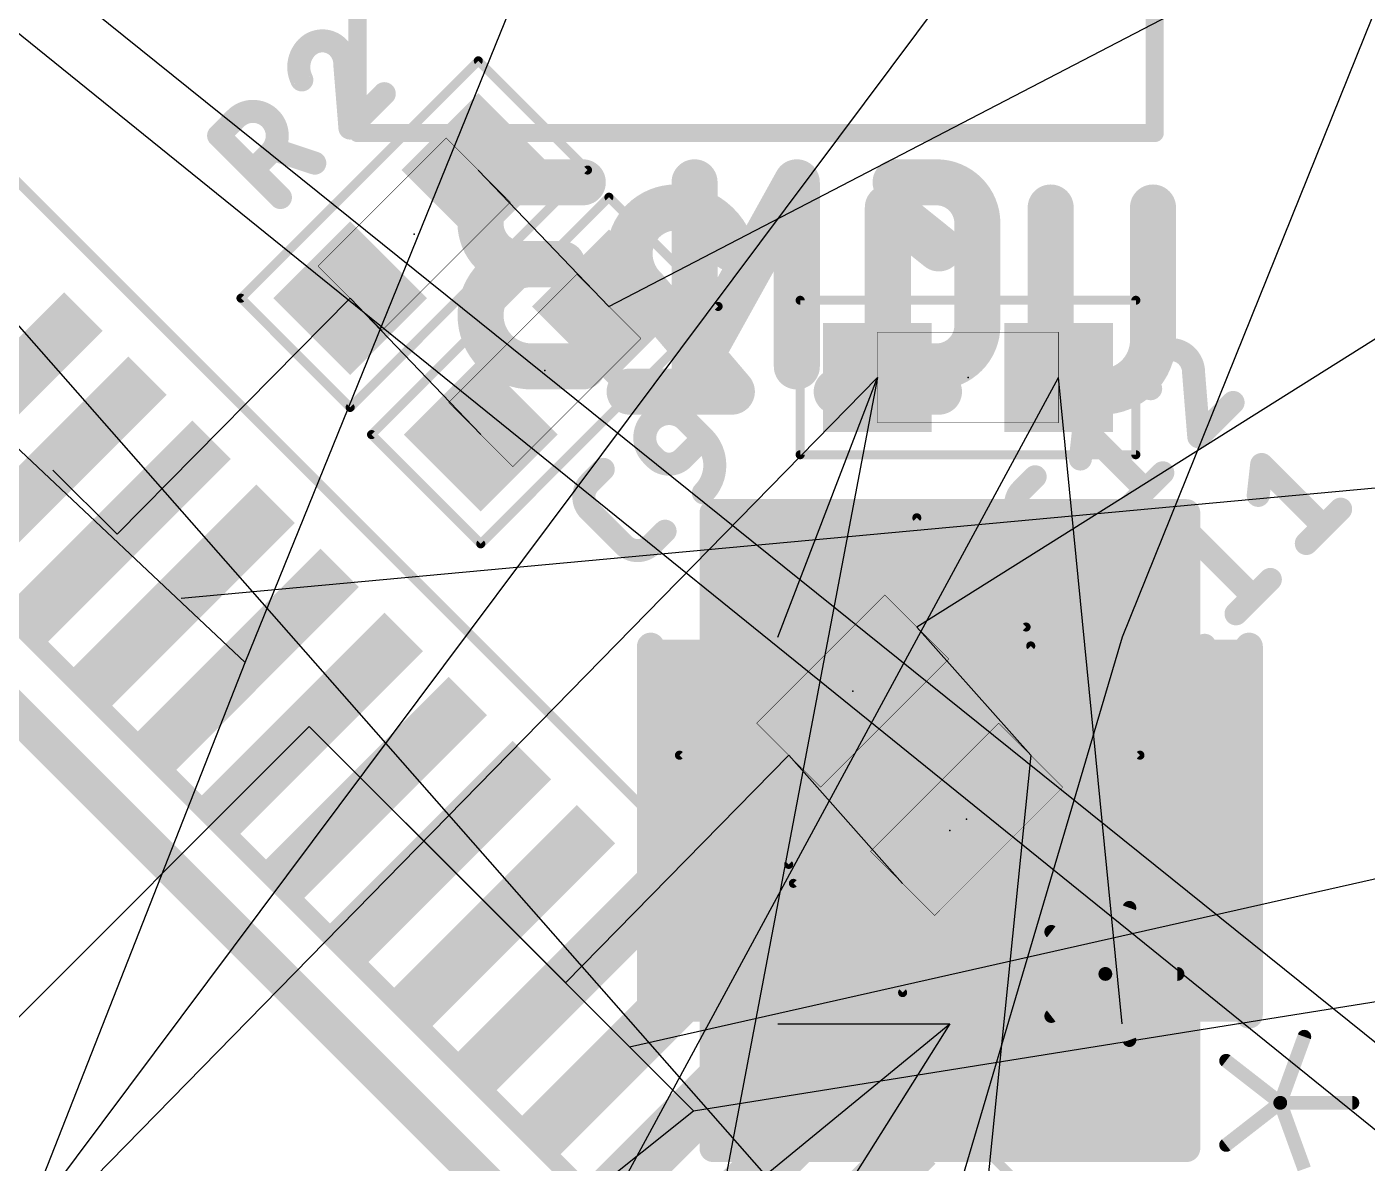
# Model space of a CAD drawing. Extents: x -4.1 to 63.7, y 0.3 to 51.7.
# Drawn here: x 20.71 to 28.1, y 15.36 to 21.63 of the extents above; entities that cross this region are included whole.
import ezdxf

# ---------------------------------------------------------------- set-up
doc = ezdxf.new("R2010")
doc.units = 0
for name, color, linetype in [('1', 12, 'CONTINUOUS'), ('16', 132, 'CONTINUOUS'), ('19', 6, 'CONTINUOUS'), ('21', 253, 'CONTINUOUS'), ('22', 253, 'CONTINUOUS'), ('23', 53, 'CONTINUOUS'), ('24', 53, 'CONTINUOUS'), ('25', 253, 'CONTINUOUS'), ('26', 253, 'CONTINUOUS'), ('39', 12, 'CONTINUOUS'), ('40', 132, 'CONTINUOUS'), ('51', 253, 'CONTINUOUS'), ('52', 253, 'CONTINUOUS')]:
    doc.layers.add(name, color=color, linetype=linetype)

# ---------------------------------------------------------------- blocks, each defined once
blk = doc.blocks.new('RECT')
blk.add_solid([(-0.5, -0.5), (0.5, -0.5), (-0.5, 0.5), (0.5, 0.5)])

msp = doc.modelspace()

# ---------------------------------------------------------------- linework, layer by layer
at = {"layer": '19'}
for p, q in [((7.1, 32.554), (33.1, 11.55)), ((7.6, 32.554), (33.1, 12.05)), ((9.6, 32.554), (25.0928, 14.9462)), ((16.205, 9.013), (31, 28.8)), ((31, 28.8), (26.75, 18.2668)), ((38.358, 26.324), (25.6176, 18.3233)), ((23.9182, 20.0921), (31.101, 23.824)), ((17.6605, 22.124), (21.9109, 18.1282)), ((21.9109, 18.1282), (23.5307, 22.124)), ((23.1974, 20.8447), (23.9182, 20.0921)), ((21.2038, 18.8353), (22.4903, 20.1376)), ((22.4903, 20.1376), (23.2111, 19.385)), ((14.935, 9.013), (25.4, 19.7)), ((18.6, 5.3), (26.4, 19.7)), ((25.4, 19.7), (23.575, 10.07)), ((24.85, 18.2668), (25.4, 19.7)), ((26.75, 16.1332), (26.4, 19.7)), ((21.5573, 18.4817), (33.1, 19.55)), ((20.8502, 19.1888), (21.2038, 18.8353)), ((25.6176, 18.3233), (26.2462, 17.6161)), ((26.75, 18.2668), (23.575, 7.53)), ((17.3316, 6.4779), (21.9109, 18.1282)), ((24.0322, 16.0068), (33.1, 18.05)), ((14.1497, 9.6599), (22.2644, 17.7746)), ((22.2644, 17.7746), (23.3251, 16.7139)), ((23.6786, 16.3604), (24.9105, 17.6161)), ((26.2462, 17.6161), (24.869, 4)), ((24.9105, 17.6161), (25.5391, 16.909)), ((22.618, 17.4211), (22.9715, 17.0675)), ((22.9715, 17.0675), (24.3857, 15.6533)), ((24.3857, 15.6533), (33.1, 17.05)), ((23.3251, 16.7139), (24.0322, 16.0068)), ((10.031, 3.227), (25.8, 16.1332)), ((25.8, 16.1332), (23.575, 12.61)), ((24.85, 16.1332), (25.8, 16.1332)), ((12.4796, 6.185), (24.3857, 15.6533))]:
    msp.add_line(p, q, dxfattribs=at)
at = {"layer": '21', "const_width": 0.2}
msp.add_lwpolyline([(19.0909, 19.4094), (25.667, 12.8333)], dxfattribs=at)
at = {"layer": '22'}
for points, const_width in [([(24.149, 16.184), (24.149, 18.216)], 0.1524), ([(25.4444, 18.216), (26.1556, 18.216)], 0.1524), ([(27.451, 18.216), (27.451, 16.184)], 0.1524), ([(27.6232, 15.6979), (27.7558, 16.0626)], 0.0762), ([(27.6232, 15.6979), (27.3247, 15.93)], 0.0762), ([(27.3247, 15.4657), (27.6232, 15.6979)], 0.0762), ([(28.0211, 15.6979), (27.6232, 15.6979)], 0.0762), ([(27.6232, 15.6979), (27.7558, 15.3331)], 0.0762)]:
    msp.add_lwpolyline(points, dxfattribs=dict(at, const_width=const_width))
for points, const_width in [([(24.1871, 18.216, 1), (24.1109, 18.216)], 0.0762), ([(25.4444, 18.2541, 1), (25.4444, 18.1779)], 0.0762), ([(26.1556, 18.1779, 1), (26.1556, 18.2541)], 0.0762), ([(27.4891, 18.216, 1), (27.4129, 18.216)], 0.0762), ([(24.1109, 16.184, 1), (24.1871, 16.184)], 0.0762), ([(27.4129, 16.184, 1), (27.4891, 16.184)], 0.0762), ([(27.7737, 16.0561, 1), (27.7379, 16.0692)], 0.0381), ([(27.3364, 15.945, 1), (27.313, 15.915)], 0.0381), ([(27.6232, 15.7169, 1), (27.6232, 15.6788)], 0.0381), ([(27.6411, 15.7044, 1), (27.6053, 15.6914)], 0.0381), ([(27.6053, 15.7044, 1), (27.6411, 15.6914)], 0.0381), ([(27.6348, 15.6828, 1), (27.6115, 15.7129)], 0.0381), ([(27.6115, 15.6828, 1), (27.6348, 15.7129)], 0.0381), ([(28.0211, 15.6788, 1), (28.0211, 15.7169)], 0.0381), ([(27.313, 15.4808, 1), (27.3364, 15.4507)], 0.0381)]:
    msp.add_lwpolyline(points, format="xyb", dxfattribs=dict(at, const_width=const_width))
at = {"layer": '23'}
for p in [(22.8438, 20.4911), (23.5646, 19.7386), (25.264, 17.9697), (25.8926, 17.2625)]:
    msp.add_point(p, dxfattribs=at)
at = {"layer": '24', "const_width": 0.1524}
for points in [[(25.8, 16.946), (25.8, 17.454)], [(25.546, 17.2), (26.054, 17.2)]]:
    msp.add_lwpolyline(points, dxfattribs=at)
at = {"layer": '24', "const_width": 0.0762}
for points in [[(25.8381, 17.454, 1), (25.7619, 17.454)], [(25.546, 17.2381, 1), (25.546, 17.1619)], [(26.054, 17.1619, 1), (26.054, 17.2381)], [(25.7619, 16.946, 1), (25.8381, 16.946)]]:
    msp.add_lwpolyline(points, format="xyb", dxfattribs=at)
at = {"layer": '24'}
for p in [(25.9, 19.7), (25.8, 17.2)]:
    msp.add_point(p, dxfattribs=at)
at = {"layer": '25'}
for points, const_width in [([(22.4226, 21.5221, 0.4142), (22.252, 21.5221)], 0.127), ([(22.252, 21.5221, 0.3252), (22.2236, 21.342)], 0.127), ([(22.2296, 21.5445, 1), (22.2745, 21.4996)], 0.0635), ([(22.2745, 21.4996, 1), (22.2296, 21.5445)], 0.0635), ([(22.4606, 21.4273, 0.2052), (22.4226, 21.5221)], 0.127), ([(22.4451, 21.5445, 1), (22.4002, 21.4996)], 0.0635), ([(22.4002, 21.4996, 1), (22.4451, 21.5445)], 0.0635), ([(22.4922, 21.4299, 1), (22.4289, 21.4247)], 0.0635), ([(22.4288, 21.4281, 1), (22.4923, 21.4265)], 0.0635), ([(22.1953, 21.3275, 1), (22.2518, 21.3564)], 0.0635), ([(22.701, 21.2437, 1), (22.6561, 21.2886)], 0.0635), ([(22.0487, 20.9396, 1), (21.8591, 21.1292)], 0.127), ([(21.8366, 21.1516, 1), (21.8815, 21.1067)], 0.0635), ([(21.8815, 21.1067, 1), (21.8366, 21.1516)], 0.0635), ([(21.7868, 21.0568, 1), (21.7419, 21.0119)], 0.0635), ([(21.7419, 21.0568, 1), (21.7868, 21.0119)], 0.0635), ([(22.4665, 21.099, 1), (22.5114, 21.0541)], 0.0635), ([(22.4573, 21.074, 1), (22.5206, 21.0791)], 0.0635), ([(22.0777, 20.9887, 1), (22.0576, 20.9284)], 0.0635), ([(22.0262, 20.962, 1), (22.0711, 20.9171)], 0.0635), ([(22.0711, 20.9171, 1), (22.0262, 20.962)], 0.0635), ([(22.2851, 20.8526, 1), (22.3052, 20.9128)], 0.0635), ([(21.9314, 20.8672, 1), (21.9763, 20.8223)], 0.0635), ([(22.0831, 20.6707, 1), (22.128, 20.7156)], 0.0635), ([(27.1071, 19.8182, 0.4142), (26.9365, 19.8183)], 0.127), ([(26.9365, 19.8183, 0.3252), (26.9081, 19.6381)], 0.127), ([(26.9141, 19.8407, 1), (26.959, 19.7958)], 0.0635), ([(26.959, 19.7958, 1), (26.9141, 19.8407)], 0.0635), ([(27.1451, 19.7235, 0.2052), (27.1071, 19.8182)], 0.127), ([(27.1296, 19.8407, 1), (27.0847, 19.7958)], 0.0635), ([(27.0847, 19.7958, 1), (27.1296, 19.8407)], 0.0635), ([(27.1767, 19.726, 1), (27.1134, 19.7209)], 0.0635), ([(27.1133, 19.7242, 1), (27.1768, 19.7227)], 0.0635), ([(26.8798, 19.6237, 1), (26.9364, 19.6526)], 0.0635), ([(27.3855, 19.5399, 1), (27.3406, 19.5848)], 0.0635), ([(24.345, 19.4618, 1), (24.1554, 19.2722)], 0.127), ([(24.3675, 19.4842, 1), (24.3226, 19.4393)], 0.0635), ([(24.3226, 19.4393, 1), (24.3675, 19.4842)], 0.0635), ([(26.5616, 19.4433, 1), (26.5166, 19.3984)], 0.0635), ([(26.5707, 19.4173, 1), (26.5075, 19.4243)], 0.0635), ([(24.4398, 19.0636, 0.4142), (24.4398, 19.367)], 0.127), ([(24.4623, 19.3894, 1), (24.4174, 19.3445)], 0.0635), ([(24.4623, 19.3445, 1), (24.4174, 19.3894)], 0.0635), ([(24.4174, 19.3445, 1), (24.4623, 19.3894)], 0.0635), ([(27.1511, 19.3952, 1), (27.196, 19.3503)], 0.0635), ([(27.1419, 19.3702, 1), (27.2051, 19.3753)], 0.0635), ([(24.1779, 19.2946, 1), (24.133, 19.2497)], 0.0635), ([(24.133, 19.2497, 1), (24.1779, 19.2946)], 0.0635), ([(24.1744, 19.2532, 0.4142), (24.3261, 19.2532)], 0.127), ([(24.1969, 19.2757, 1), (24.152, 19.2308)], 0.0635), ([(24.152, 19.2308, 1), (24.1969, 19.2757)], 0.0635), ([(24.3036, 19.2757, 1), (24.3485, 19.2308)], 0.0635), ([(24.3485, 19.2308, 1), (24.3036, 19.2757)], 0.0635), ([(23.9095, 19.1709, 1), (23.8646, 19.2158)], 0.0635), ([(26.4886, 19.2537, 1), (26.5517, 19.2467)], 0.0635), ([(26.9976, 19.1519, 1), (26.9527, 19.1968)], 0.0635), ([(27.543, 19.2425, 1), (27.4981, 19.1976)], 0.0635), ([(27.5521, 19.2166, 1), (27.489, 19.2236)], 0.0635), ([(23.8112, 19.1175, 0.4142), (23.8112, 18.9658)], 0.127), ([(23.7887, 19.14, 1), (23.8336, 19.095)], 0.0635), ([(23.8336, 19.0951, 1), (23.7887, 19.1399)], 0.0635), ([(26.2931, 19.1299, 1), (26.2482, 19.1748)], 0.0635), ([(24.4174, 19.0861, 1), (24.4623, 19.0412)], 0.0635), ([(26.1948, 19.0766, 0.4142), (26.1948, 18.9249)], 0.127), ([(26.1724, 19.099, 1), (26.2173, 19.0541)], 0.0635), ([(26.2173, 19.0541, 1), (26.1724, 19.099)], 0.0635), ([(26.8579, 19.0571, 1), (26.9028, 19.102)], 0.0635), ([(23.8336, 18.9883, 1), (23.7887, 18.9434)], 0.0635), ([(23.7887, 18.9434, 1), (23.8336, 18.9883)], 0.0635), ([(26.7631, 19.0072, 1), (26.808, 18.9623)], 0.0635), ([(27.47, 19.053, 1), (27.5332, 19.046)], 0.0635), ([(27.979, 18.9512, 1), (27.9341, 18.9961)], 0.0635), ([(26.2173, 18.9473, 1), (26.1724, 18.9024)], 0.0635), ([(26.1724, 18.9024, 1), (26.2173, 18.9473)], 0.0635), ([(24.2507, 18.8296, 1), (24.2058, 18.8745)], 0.0635), ([(26.6344, 18.7887, 1), (26.5895, 18.8336)], 0.0635), ([(27.1551, 18.8546, 1), (27.1102, 18.8097)], 0.0635), ([(27.1642, 18.8287, 1), (27.1011, 18.8357)], 0.0635), ([(27.8393, 18.8564, 1), (27.8843, 18.9013)], 0.0635), ([(24.0008, 18.7762, 0.4142), (24.1524, 18.7763)], 0.127), ([(24.0232, 18.7987, 1), (23.9783, 18.7538)], 0.0635), ([(23.9783, 18.7538, 1), (24.0232, 18.7987)], 0.0635), ([(24.13, 18.7987, 1), (24.1749, 18.7538)], 0.0635), ([(24.1749, 18.7538, 1), (24.13, 18.7987)], 0.0635), ([(26.3844, 18.7353, 0.4142), (26.5361, 18.7353)], 0.127), ([(26.4069, 18.7578, 1), (26.362, 18.7129)], 0.0635), ([(26.362, 18.7129, 1), (26.4069, 18.7578)], 0.0635), ([(26.5136, 18.7578, 1), (26.5585, 18.7129)], 0.0635), ([(26.5585, 18.7129, 1), (26.5136, 18.7578)], 0.0635), ([(27.7446, 18.8065, 1), (27.7895, 18.7616)], 0.0635), ([(27.0821, 18.665, 1), (27.1452, 18.658)], 0.0635), ([(27.5911, 18.5632, 1), (27.5462, 18.6082)], 0.0635), ([(26.8866, 18.5413, 1), (26.8417, 18.5862)], 0.0635), ([(26.7883, 18.4879, 0.4142), (26.7883, 18.3362)], 0.127), ([(26.7659, 18.5103, 1), (26.8108, 18.4654)], 0.0635), ([(26.8108, 18.4654, 1), (26.7659, 18.5103)], 0.0635), ([(27.4514, 18.4685, 1), (27.4963, 18.5134)], 0.0635), ([(27.3566, 18.4186, 1), (27.4015, 18.3737)], 0.0635), ([(26.8108, 18.3587, 1), (26.7659, 18.3138)], 0.0635), ([(26.7659, 18.3138, 1), (26.8108, 18.3587)], 0.0635), ([(27.2279, 18.2, 1), (27.183, 18.2449)], 0.0635), ([(26.9779, 18.1466, 0.4142), (27.1296, 18.1466)], 0.127), ([(27.0004, 18.1691, 1), (26.9555, 18.1242)], 0.0635), ([(26.9555, 18.1242, 1), (27.0004, 18.1691)], 0.0635), ([(27.1071, 18.1691, 1), (27.152, 18.1242)], 0.0635), ([(27.152, 18.1242, 1), (27.1071, 18.1691)], 0.0635)]:
    msp.add_lwpolyline(points, format="xyb", dxfattribs=dict(at, const_width=const_width))
at = {"layer": '25', "const_width": 0.127}
for points in [[(22.4606, 21.4273), (22.489, 21.0766)], [(22.489, 21.0766), (22.6786, 21.2661)], [(21.7643, 21.0344), (21.8591, 21.1292)], [(22.1056, 20.6931), (21.7643, 21.0344)], [(22.2951, 20.8827), (22.0676, 20.9585)], [(22.0487, 20.9396), (21.9539, 20.8448)], [(27.1451, 19.7235), (27.1735, 19.3727)], [(27.1735, 19.3727), (27.3631, 19.5623)], [(24.345, 19.4618), (24.4398, 19.367)], [(26.5201, 19.2502), (26.5391, 19.4208)], [(26.5391, 19.4208), (26.8803, 19.0796)], [(24.4398, 19.367), (24.3261, 19.2532)], [(24.1744, 19.2532), (24.1554, 19.2722)], [(23.8112, 19.1175), (23.887, 19.1933)], [(26.7856, 18.9848), (26.9751, 19.1744)], [(27.5016, 19.0495), (27.5206, 19.2201)], [(27.5206, 19.2201), (27.8618, 18.8788)], [(26.1948, 19.0766), (26.2707, 19.1524)], [(24.0008, 18.7763), (23.8112, 18.9658)], [(27.767, 18.7841), (27.9566, 18.9736)], [(26.3844, 18.7353), (26.1948, 18.9249)], [(24.2283, 18.8521), (24.1524, 18.7763)], [(26.6119, 18.8111), (26.5361, 18.7353)], [(27.1137, 18.6615), (27.1326, 18.8322)], [(27.1326, 18.8322), (27.4739, 18.4909)], [(27.3791, 18.3961), (27.5687, 18.5857)], [(26.7883, 18.4879), (26.8642, 18.5637)], [(26.9779, 18.1466), (26.7883, 18.3362)], [(27.2054, 18.2225), (27.1296, 18.1466)]]:
    msp.add_lwpolyline(points, dxfattribs=at)
at = {"layer": '26'}
for points, const_width in [([(23.4355, 20.777, 1), (23.4355, 20.3254)], 0.254), ([(23.4355, 20.8405, 1), (23.4355, 20.7135)], 0.127), ([(23.4355, 20.7135, 1), (23.4355, 20.8405)], 0.127), ([(23.7742, 20.7135, 1), (23.7742, 20.8405)], 0.127), ([(24.4544, 20.777, 1), (24.3274, 20.777)], 0.127), ([(25.0188, 20.777, 1), (24.8918, 20.777)], 0.127), ([(25.0108, 20.7462, 1), (24.8998, 20.8078)], 0.127), ([(25.5002, 20.8405, 1), (25.5002, 20.7135)], 0.127), ([(25.9517, 20.5512, 0.4142), (25.7259, 20.777)], 0.254), ([(25.7259, 20.8405, 1), (25.7259, 20.7135)], 0.127), ([(25.7259, 20.7135, 1), (25.7259, 20.8405)], 0.127), ([(24.2863, 20.638, 0.4142), (24.0323, 20.384)], 0.254), ([(24.5968, 20.4122, 0.3252), (24.2863, 20.638)], 0.254), ([(24.2863, 20.7015, 1), (24.2863, 20.5745)], 0.127), ([(24.2863, 20.5745, 1), (24.2863, 20.7015)], 0.127), ([(25.4972, 20.6876, 1), (25.4179, 20.5884)], 0.127), ([(25.5211, 20.638, 1), (25.3941, 20.638)], 0.127), ([(26.4199, 20.638, 1), (26.2929, 20.638)], 0.127), ([(26.9844, 20.638, 1), (26.8574, 20.638)], 0.127), ([(26.0152, 20.5512, 1), (25.8882, 20.5512)], 0.127), ([(25.8882, 20.5512, 1), (26.0152, 20.5512)], 0.127), ([(24.0323, 20.384, 0.2053), (24.117, 20.1864)], 0.254), ([(24.0958, 20.384, 1), (23.9688, 20.384)], 0.127), ([(24.5364, 20.3927, 1), (24.6572, 20.4318)], 0.127), ([(25.7001, 20.3626, 1), (25.7794, 20.4618)], 0.127), ([(23.492, 20.3254, 1), (23.492, 19.761)], 0.254), ([(23.4355, 20.3889, 1), (23.4355, 20.2619)], 0.127), ([(23.4355, 20.2619, 1), (23.4355, 20.3889)], 0.127), ([(23.492, 20.2619, 1), (23.492, 20.3889)], 0.127), ([(23.6613, 20.2619, 1), (23.6613, 20.3889)], 0.127), ([(23.9688, 20.384, 1), (24.0958, 20.384)], 0.127), ([(24.1654, 20.2276, 1), (24.0686, 20.1453)], 0.127), ([(24.0732, 20.1405, 1), (24.1608, 20.2324)], 0.127), ([(25.7259, 19.761, 0.4142), (25.9517, 19.9868)], 0.254), ([(26.0152, 19.9868, 1), (25.8882, 19.9868)], 0.127), ([(25.8882, 19.9868, 1), (26.0152, 19.9868)], 0.127), ([(26.3564, 19.9042, 1), (26.9209, 19.9042)], 0.254), ([(26.4199, 19.9042, 1), (26.2929, 19.9042)], 0.127), ([(26.9844, 19.9042, 1), (26.8574, 19.9042)], 0.127), ([(26.2929, 19.9042, 1), (26.4199, 19.9042)], 0.127), ([(26.8574, 19.9042, 1), (26.9844, 19.9042)], 0.127), ([(23.492, 19.8245, 1), (23.492, 19.6975)], 0.127), ([(23.492, 19.6975, 1), (23.492, 19.8245)], 0.127), ([(23.7742, 19.6975, 1), (23.7742, 19.8245)], 0.127), ([(24.3354, 19.7918, 1), (24.4464, 19.7302)], 0.127), ([(25.5002, 19.8245, 1), (25.5002, 19.6975)], 0.127), ([(25.7259, 19.8245, 1), (25.7259, 19.6975)], 0.127), ([(25.7259, 19.6975, 1), (25.7259, 19.8245)], 0.127), ([(24.3274, 19.761, 1), (24.4544, 19.761)], 0.127), ([(24.8918, 19.761, 1), (25.0188, 19.761)], 0.127), ([(24.0323, 19.6855, 1), (24.0323, 19.5585)], 0.127), ([(24.5484, 19.5809, 1), (24.6452, 19.6631)], 0.127), ([(24.5968, 19.5585, 1), (24.5968, 19.6855)], 0.127), ([(25.1753, 19.6855, 1), (25.1753, 19.5585)], 0.127), ([(25.3941, 19.622, 1), (25.5211, 19.622)], 0.127), ([(25.7398, 19.5585, 1), (25.7398, 19.6855)], 0.127), ([(25.0957, 18.2745, 0.3205), (25.0018, 18.2075)], 0.127), ([(25.1895, 18.2075, 0.3205), (25.0957, 18.2745)], 0.127), ([(25.0957, 18.3062, 1), (25.0956, 18.2428)], 0.0635), ([(25.0956, 18.2428, 1), (25.0957, 18.3062)], 0.0635), ([(25.6641, 18.2993, 1), (25.6244, 18.2497)], 0.0635), ([(25.676, 18.2745, 1), (25.6125, 18.2745)], 0.0635), ([(26.0239, 18.3062, 1), (26.0239, 18.2428)], 0.0635), ([(26.2384, 18.1673, 0.4142), (26.1312, 18.2745)], 0.127), ([(26.1312, 18.3062, 1), (26.1312, 18.2427)], 0.0635), ([(26.1312, 18.2428, 1), (26.1312, 18.3062)], 0.0635), ([(25.0018, 18.2075, 0.1139), (24.9616, 18.0332)], 0.127), ([(25.0132, 18.1871, 1), (24.9636, 18.1474)], 0.0635), ([(24.9718, 18.2178, 1), (25.0318, 18.1972)], 0.0635), ([(25.0303, 18.1936, 1), (24.9733, 18.2214)], 0.0635), ([(25.218, 18.2214, 1), (25.1609, 18.1936)], 0.0635), ([(25.2297, 18.0332, 0.1139), (25.1895, 18.2075)], 0.127), ([(25.1595, 18.1972, 1), (25.2195, 18.2178)], 0.0635), ([(25.7585, 18.1425, 1), (25.7982, 18.192)], 0.0635), ([(26.2702, 18.1673, 1), (26.2067, 18.1673)], 0.0635), ([(26.2067, 18.1673, 1), (26.2702, 18.1673)], 0.0635), ([(24.9616, 18.0332, 0.1139), (25.0018, 17.8589)], 0.127), ([(24.9933, 18.0332, 1), (24.9298, 18.0332)], 0.0635), ([(24.9298, 18.0332, 1), (24.9933, 18.0332)], 0.0635), ([(25.1895, 17.8589, 0.1139), (25.2297, 18.0332)], 0.127), ([(25.2615, 18.0332, 1), (25.198, 18.0332)], 0.0635), ([(25.198, 18.0332, 1), (25.2615, 18.0332)], 0.0635), ([(25.0018, 17.8589, 0.3204), (25.0957, 17.7919)], 0.127), ([(25.0318, 17.8692, 1), (24.9718, 17.8486)], 0.0635), ([(24.9733, 17.845, 1), (25.0303, 17.8728)], 0.0635), ([(25.0957, 17.7919, 0.3205), (25.1895, 17.8589)], 0.127), ([(25.1609, 17.8728, 1), (25.218, 17.845)], 0.0635), ([(25.2195, 17.8486, 1), (25.1595, 17.8692)], 0.0635), ([(25.1781, 17.8793, 1), (25.2277, 17.919)], 0.0635), ([(26.1312, 17.7919, 0.4142), (26.2384, 17.8991)], 0.127), ([(26.2702, 17.8991, 1), (26.2067, 17.8991)], 0.0635), ([(26.2067, 17.8991, 1), (26.2702, 17.8991)], 0.0635), ([(25.0957, 17.8236, 1), (25.0956, 17.7602)], 0.0635), ([(25.0956, 17.7602, 1), (25.0957, 17.8236)], 0.0635), ([(25.5102, 17.8237, 1), (25.5102, 17.7602)], 0.0635), ([(25.7783, 17.7602, 1), (25.7783, 17.8237)], 0.0635), ([(26.0239, 17.8237, 1), (26.0239, 17.7602)], 0.0635), ([(26.1312, 17.8237, 1), (26.1312, 17.7602)], 0.0635), ([(26.1312, 17.7602, 1), (26.1312, 17.8237)], 0.0635), ([(25.6125, 17.7919, 1), (25.676, 17.7919)], 0.0635)]:
    msp.add_lwpolyline(points, format="xyb", dxfattribs=dict(at, const_width=const_width))
for points, const_width in [([(23.7742, 20.777), (23.4355, 20.777)], 0.254), ([(24.9553, 20.777), (24.3909, 19.761)], 0.254), ([(24.3909, 19.761), (24.3909, 20.777)], 0.254), ([(24.9553, 19.761), (24.9553, 20.777)], 0.254), ([(25.7259, 20.777), (25.5002, 20.777)], 0.254), ([(25.7398, 20.4122), (25.4576, 20.638)], 0.254), ([(25.4576, 20.638), (25.4576, 19.622)], 0.254), ([(26.3564, 19.9042), (26.3564, 20.638)], 0.254), ([(26.9209, 20.638), (26.9209, 19.9042)], 0.254), ([(25.9517, 19.9868), (25.9517, 20.5512)], 0.254), ([(23.4355, 20.3254), (23.6613, 20.3254)], 0.254), ([(24.117, 20.1864), (24.5968, 19.622)], 0.254), ([(23.7742, 19.761), (23.492, 19.761)], 0.254), ([(25.5002, 19.761), (25.7259, 19.761)], 0.254), ([(24.5968, 19.622), (24.0323, 19.622)], 0.254), ([(25.7398, 19.622), (25.1753, 19.622)], 0.254), ([(25.7783, 18.1673), (25.6443, 18.2745)], 0.127), ([(25.6443, 18.2745), (25.6443, 17.7919)], 0.127), ([(26.1312, 18.2745), (26.0239, 18.2745)], 0.127), ([(25.2029, 17.8991), (24.9884, 18.1673)], 0.127), ([(26.2384, 17.8991), (26.2384, 18.1673)], 0.127), ([(25.7783, 17.7919), (25.5102, 17.7919)], 0.127), ([(26.0239, 17.7919), (26.1312, 17.7919)], 0.127)]:
    msp.add_lwpolyline(points, dxfattribs=dict(at, const_width=const_width))
at = {"layer": '39', "const_width": 0.05}
for points in [[(23.1974, 21.4474), (21.8875, 20.1376)], [(23.8001, 20.8447), (23.1974, 21.4474)], [(22.4903, 19.5348), (23.8001, 20.8447)], [(23.9182, 20.6949), (22.6084, 19.385)], [(24.5209, 20.0921), (23.9182, 20.6949)], [(21.8875, 20.1376), (22.4903, 19.5348)], [(23.2111, 18.7823), (24.5209, 20.0921)], [(22.6084, 19.385), (23.2111, 18.7823)], [(25.6176, 18.926), (24.3078, 17.6161)], [(26.2203, 18.3233), (25.6176, 18.926)], [(24.9105, 17.0134), (26.2203, 18.3233)], [(26.2462, 18.2188), (24.9363, 16.909)], [(26.8489, 17.6161), (26.2462, 18.2188)], [(24.3078, 17.6161), (24.9105, 17.0134)], [(25.5391, 16.3062), (26.8489, 17.6161)], [(24.9363, 16.909), (25.5391, 16.3062)]]:
    msp.add_lwpolyline(points, dxfattribs=at)
at = {"layer": '39', "const_width": 0.025}
for points in [[(23.2062, 21.4562, 1), (23.1886, 21.4386)], [(23.2062, 21.4386, 1), (23.1886, 21.4562)], [(23.809, 20.8358, 1), (23.7913, 20.8535)], [(23.7913, 20.8358, 1), (23.809, 20.8535)], [(23.927, 20.7037, 1), (23.9094, 20.686)], [(23.927, 20.686, 1), (23.9094, 20.7037)], [(21.8964, 20.1464, 1), (21.8787, 20.1287)], [(21.8787, 20.1464, 1), (21.8964, 20.1287)], [(24.5298, 20.0833, 1), (24.5121, 20.101)], [(24.5121, 20.0833, 1), (24.5298, 20.101)], [(22.4814, 19.5437, 1), (22.4991, 19.526)], [(22.4814, 19.526, 1), (22.4991, 19.5437)], [(22.6172, 19.3939, 1), (22.5995, 19.3762)], [(22.5995, 19.3939, 1), (22.6172, 19.3762)], [(25.6264, 18.9348, 1), (25.6088, 18.9172)], [(25.6264, 18.9172, 1), (25.6088, 18.9348)], [(23.2022, 18.7911, 1), (23.2199, 18.7735)], [(23.2022, 18.7735, 1), (23.2199, 18.7911)], [(26.2292, 18.3144, 1), (26.2115, 18.3321)], [(26.2115, 18.3144, 1), (26.2292, 18.3321)], [(26.255, 18.2277, 1), (26.2373, 18.21)], [(26.255, 18.21, 1), (26.2373, 18.2277)], [(24.3166, 17.625, 1), (24.2989, 17.6073)], [(24.2989, 17.625, 1), (24.3166, 17.6073)], [(26.8578, 17.6072, 1), (26.8401, 17.6249)], [(26.8401, 17.6072, 1), (26.8578, 17.6249)], [(24.9017, 17.0222, 1), (24.9193, 17.0046)], [(24.9017, 17.0046, 1), (24.9193, 17.0222)], [(24.9452, 16.9178, 1), (24.9275, 16.9001)], [(24.9275, 16.9178, 1), (24.9452, 16.9001)], [(25.5302, 16.3151, 1), (25.5479, 16.2974)], [(25.5302, 16.2974, 1), (25.5479, 16.3151)]]:
    msp.add_lwpolyline(points, format="xyb", dxfattribs=at)
at = {"layer": '40'}
for points, const_width in [([(24.9738, 19.2738), (24.9738, 20.1262)], 0.05), ([(24.9738, 20.1262), (26.8262, 20.1262)], 0.05), ([(26.8262, 20.1262), (26.8262, 19.2738)], 0.05), ([(26.8262, 19.2738), (24.9738, 19.2738)], 0.05), ([(27.1056, 18.9526), (24.4944, 18.9526)], 0.1524), ([(24.4944, 18.9526), (24.4944, 18.1779)], 0.1524), ([(27.0954, 18.9526), (24.5046, 18.9526)], 0.1524), ([(24.5046, 18.9526), (24.5046, 18.1652)], 0.1524), ([(27.0954, 18.1652), (27.0954, 18.9526)], 0.1524), ([(27.1056, 18.1779), (27.1056, 18.9526)], 0.1524), ([(24.4944, 18.8976), (27.1056, 18.8976)], 0.1524), ([(24.4944, 18.7452), (27.1056, 18.7452)], 0.1524), ([(24.4944, 18.5928), (27.1056, 18.5928)], 0.1524), ([(24.4944, 18.4404), (27.1056, 18.4404)], 0.1524), ([(24.4944, 18.288), (27.1056, 18.288)], 0.1524), ([(24.4944, 18.1779), (24.1744, 18.1779)], 0.1524), ([(24.1744, 18.1779), (24.1744, 16.2221)], 0.1524), ([(24.5046, 18.1652), (24.1744, 18.1652)], 0.1524), ([(24.1744, 18.1652), (24.1744, 16.2348)], 0.1524), ([(24.1744, 18.1356), (27.4256, 18.1356)], 0.1524), ([(27.4256, 18.1652), (27.0954, 18.1652)], 0.1524), ([(27.4256, 18.1779), (27.1056, 18.1779)], 0.1524), ([(27.4256, 16.2221), (27.4256, 18.1779)], 0.1524), ([(27.4256, 16.2348), (27.4256, 18.1652)], 0.1524), ([(24.1744, 17.9832), (27.4256, 17.9832)], 0.1524), ([(24.1744, 17.8308), (27.4256, 17.8308)], 0.1524), ([(24.1744, 17.6784), (27.4256, 17.6784)], 0.1524), ([(24.1744, 17.526), (27.4256, 17.526)], 0.1524), ([(24.1744, 17.3736), (27.4256, 17.3736)], 0.1524), ([(24.1744, 17.2212), (27.4256, 17.2212)], 0.1524), ([(24.1744, 17.0688), (27.4256, 17.0688)], 0.1524), ([(24.1744, 16.9164), (27.4256, 16.9164)], 0.1524), ([(24.1744, 16.764), (27.4256, 16.764)], 0.1524), ([(24.1744, 16.6116), (27.4256, 16.6116)], 0.1524), ([(24.1744, 16.4592), (27.4256, 16.4592)], 0.1524), ([(24.1744, 16.3068), (27.4256, 16.3068)], 0.1524), ([(24.1744, 16.2348), (24.5046, 16.2348)], 0.1524), ([(24.1744, 16.2221), (24.4944, 16.2221)], 0.1524), ([(24.4944, 16.2221), (24.4944, 15.4474)], 0.1524), ([(24.5046, 16.2348), (24.5046, 15.4474)], 0.1524), ([(27.0954, 15.4474), (27.0954, 16.2348)], 0.1524), ([(27.0954, 16.2348), (27.4256, 16.2348)], 0.1524), ([(27.1056, 15.4474), (27.1056, 16.2221)], 0.1524), ([(27.1056, 16.2221), (27.4256, 16.2221)], 0.1524), ([(24.4944, 16.1544), (27.1056, 16.1544)], 0.1524), ([(24.4944, 16.002), (27.1056, 16.002)], 0.1524), ([(24.4944, 15.8496), (27.1056, 15.8496)], 0.1524), ([(24.4944, 15.6972), (27.1056, 15.6972)], 0.1524), ([(24.4944, 15.5448), (27.1056, 15.5448)], 0.1524), ([(24.4944, 15.4474), (27.1056, 15.4474)], 0.1524), ([(24.5046, 15.4474), (27.0954, 15.4474)], 0.1524)]:
    msp.add_lwpolyline(points, dxfattribs=dict(at, const_width=const_width))
for points, const_width in [([(24.9863, 20.1262, 1), (24.9613, 20.1262)], 0.025), ([(24.9738, 20.1387, 1), (24.9738, 20.1137)], 0.025), ([(26.8387, 20.1262, 1), (26.8137, 20.1262)], 0.025), ([(26.8262, 20.1137, 1), (26.8262, 20.1387)], 0.025), ([(24.9738, 19.2863, 1), (24.9738, 19.2613)], 0.025), ([(24.9613, 19.2738, 1), (24.9863, 19.2738)], 0.025), ([(26.8137, 19.2738, 1), (26.8387, 19.2738)], 0.025), ([(26.8262, 19.2613, 1), (26.8262, 19.2863)], 0.025), ([(24.4944, 18.9907, 1), (24.4944, 18.9145)], 0.0762), ([(24.5325, 18.9526, 1), (24.4563, 18.9526)], 0.0762), ([(24.5046, 18.9907, 1), (24.5046, 18.9145)], 0.0762), ([(24.5427, 18.9526, 1), (24.4665, 18.9526)], 0.0762), ([(27.1335, 18.9526, 1), (27.0573, 18.9526)], 0.0762), ([(27.1437, 18.9526, 1), (27.0675, 18.9526)], 0.0762), ([(27.0954, 18.9145, 1), (27.0954, 18.9907)], 0.0762), ([(27.1056, 18.9145, 1), (27.1056, 18.9907)], 0.0762), ([(24.4944, 18.9357, 1), (24.4944, 18.8595)], 0.0762), ([(27.1056, 18.8595, 1), (27.1056, 18.9357)], 0.0762), ([(24.4944, 18.7833, 1), (24.4944, 18.7071)], 0.0762), ([(27.1056, 18.7071, 1), (27.1056, 18.7833)], 0.0762), ([(24.4944, 18.6309, 1), (24.4944, 18.5547)], 0.0762), ([(27.1056, 18.5547, 1), (27.1056, 18.6309)], 0.0762), ([(24.4944, 18.4785, 1), (24.4944, 18.4023)], 0.0762), ([(27.1056, 18.4023, 1), (27.1056, 18.4785)], 0.0762), ([(24.4944, 18.3261, 1), (24.4944, 18.2499)], 0.0762), ([(27.1056, 18.2499, 1), (27.1056, 18.3261)], 0.0762), ([(24.1744, 18.216, 1), (24.1744, 18.1398)], 0.0762), ([(24.2125, 18.1779, 1), (24.1363, 18.1779)], 0.0762), ([(24.1744, 18.2033, 1), (24.1744, 18.1271)], 0.0762), ([(24.2125, 18.1652, 1), (24.1363, 18.1652)], 0.0762), ([(24.1744, 18.1737, 1), (24.1744, 18.0975)], 0.0762), ([(24.4563, 18.1779, 1), (24.5325, 18.1779)], 0.0762), ([(24.4665, 18.1652, 1), (24.5427, 18.1652)], 0.0762), ([(24.4944, 18.1398, 1), (24.4944, 18.216)], 0.0762), ([(24.5046, 18.1271, 1), (24.5046, 18.2033)], 0.0762), ([(27.0954, 18.2033, 1), (27.0954, 18.1271)], 0.0762), ([(27.0573, 18.1652, 1), (27.1335, 18.1652)], 0.0762), ([(27.1056, 18.216, 1), (27.1056, 18.1398)], 0.0762), ([(27.0675, 18.1779, 1), (27.1437, 18.1779)], 0.0762), ([(27.4637, 18.1779, 1), (27.3875, 18.1779)], 0.0762), ([(27.4637, 18.1652, 1), (27.3875, 18.1652)], 0.0762), ([(27.4256, 18.1398, 1), (27.4256, 18.216)], 0.0762), ([(27.4256, 18.1271, 1), (27.4256, 18.2033)], 0.0762), ([(27.4256, 18.0975, 1), (27.4256, 18.1737)], 0.0762), ([(24.1744, 18.0213, 1), (24.1744, 17.9451)], 0.0762), ([(27.4256, 17.9451, 1), (27.4256, 18.0213)], 0.0762), ([(24.1744, 17.8689, 1), (24.1744, 17.7927)], 0.0762), ([(27.4256, 17.7927, 1), (27.4256, 17.8689)], 0.0762), ([(24.1744, 17.7165, 1), (24.1744, 17.6403)], 0.0762), ([(27.4256, 17.6403, 1), (27.4256, 17.7165)], 0.0762), ([(24.1744, 17.5641, 1), (24.1744, 17.4879)], 0.0762), ([(27.4256, 17.4879, 1), (27.4256, 17.5641)], 0.0762), ([(24.1744, 17.4117, 1), (24.1744, 17.3355)], 0.0762), ([(27.4256, 17.3355, 1), (27.4256, 17.4117)], 0.0762), ([(24.1744, 17.2593, 1), (24.1744, 17.1831)], 0.0762), ([(27.4256, 17.1831, 1), (27.4256, 17.2593)], 0.0762), ([(24.1744, 17.1069, 1), (24.1744, 17.0307)], 0.0762), ([(27.4256, 17.0307, 1), (27.4256, 17.1069)], 0.0762), ([(24.1744, 16.9545, 1), (24.1744, 16.8783)], 0.0762), ([(27.4256, 16.8783, 1), (27.4256, 16.9545)], 0.0762), ([(24.1744, 16.8021, 1), (24.1744, 16.7259)], 0.0762), ([(27.4256, 16.7259, 1), (27.4256, 16.8021)], 0.0762), ([(24.1744, 16.6497, 1), (24.1744, 16.5735)], 0.0762), ([(27.4256, 16.5735, 1), (27.4256, 16.6497)], 0.0762), ([(24.1744, 16.4973, 1), (24.1744, 16.4211)], 0.0762), ([(27.4256, 16.4211, 1), (27.4256, 16.4973)], 0.0762), ([(24.1744, 16.3449, 1), (24.1744, 16.2687)], 0.0762), ([(27.4256, 16.2687, 1), (27.4256, 16.3449)], 0.0762), ([(24.1744, 16.2729, 1), (24.1744, 16.1967)], 0.0762), ([(24.1744, 16.2602, 1), (24.1744, 16.184)], 0.0762), ([(24.5325, 16.2221, 1), (24.4563, 16.2221)], 0.0762), ([(24.5427, 16.2348, 1), (24.4665, 16.2348)], 0.0762), ([(24.4944, 16.184, 1), (24.4944, 16.2602)], 0.0762), ([(24.5046, 16.1967, 1), (24.5046, 16.2729)], 0.0762), ([(27.1335, 16.2348, 1), (27.0573, 16.2348)], 0.0762), ([(27.0954, 16.2729, 1), (27.0954, 16.1967)], 0.0762), ([(27.1437, 16.2221, 1), (27.0675, 16.2221)], 0.0762), ([(27.1056, 16.2602, 1), (27.1056, 16.184)], 0.0762), ([(27.4256, 16.1967, 1), (27.4256, 16.2729)], 0.0762), ([(27.4256, 16.184, 1), (27.4256, 16.2602)], 0.0762), ([(24.1363, 16.2348, 1), (24.2125, 16.2348)], 0.0762), ([(24.1363, 16.2221, 1), (24.2125, 16.2221)], 0.0762), ([(24.4944, 16.1925, 1), (24.4944, 16.1163)], 0.0762), ([(27.1056, 16.1163, 1), (27.1056, 16.1925)], 0.0762), ([(27.3875, 16.2348, 1), (27.4637, 16.2348)], 0.0762), ([(27.3875, 16.2221, 1), (27.4637, 16.2221)], 0.0762), ([(24.4944, 16.0401, 1), (24.4944, 15.9639)], 0.0762), ([(27.1056, 15.9639, 1), (27.1056, 16.0401)], 0.0762), ([(24.4944, 15.8877, 1), (24.4944, 15.8115)], 0.0762), ([(27.1056, 15.8115, 1), (27.1056, 15.8877)], 0.0762), ([(24.4944, 15.7353, 1), (24.4944, 15.6591)], 0.0762), ([(27.1056, 15.6591, 1), (27.1056, 15.7353)], 0.0762), ([(24.4944, 15.5829, 1), (24.4944, 15.5067)], 0.0762), ([(27.1056, 15.5067, 1), (27.1056, 15.5829)], 0.0762), ([(24.4944, 15.4855, 1), (24.4944, 15.4093)], 0.0762), ([(24.4563, 15.4474, 1), (24.5325, 15.4474)], 0.0762), ([(24.5046, 15.4855, 1), (24.5046, 15.4093)], 0.0762), ([(24.4665, 15.4474, 1), (24.5427, 15.4474)], 0.0762), ([(27.0573, 15.4474, 1), (27.1335, 15.4474)], 0.0762), ([(27.0675, 15.4474, 1), (27.1437, 15.4474)], 0.0762), ([(27.0954, 15.4093, 1), (27.0954, 15.4855)], 0.0762), ([(27.1056, 15.4093, 1), (27.1056, 15.4855)], 0.0762)]:
    msp.add_lwpolyline(points, format="xyb", dxfattribs=dict(at, const_width=const_width))
at = {"layer": '51'}
for points, const_width in [([(19.0909, 22.3439), (28.6015, 12.8333)], 0.05), ([(22.3135, 20.3143), (23.0206, 21.0214)], 0.0025), ([(23.0206, 21.0214), (23.3742, 20.6679)], 0.0025), ([(23.3742, 20.6679), (22.6671, 19.9608)], 0.0025), ([(22.6671, 19.9608), (22.3135, 20.3143)], 0.0025), ([(23.0343, 19.5618), (23.7414, 20.2689)], 0.0025), ([(23.7414, 20.2689), (24.095, 19.9154)], 0.0025), ([(19.0909, 19.9044), (26.162, 12.8333)], 0.1), ([(24.095, 19.9154), (23.3879, 19.2083)], 0.0025), ([(23.3879, 19.2083), (23.0343, 19.5618)], 0.0025), ([(24.7337, 17.7929), (25.4408, 18.5)], 0.0025), ([(25.4408, 18.5), (25.7944, 18.1465)], 0.0025), ([(25.7944, 18.1465), (25.0873, 17.4394)], 0.0025), ([(25.0873, 17.4394), (24.7337, 17.7929)], 0.0025), ([(25.3623, 17.0857), (26.0694, 17.7929)], 0.0025), ([(26.0694, 17.7929), (26.423, 17.4393)], 0.0025), ([(26.423, 17.4393), (25.7158, 16.7322)], 0.0025), ([(25.7158, 16.7322), (25.3623, 17.0857)], 0.0025)]:
    msp.add_lwpolyline(points, dxfattribs=dict(at, const_width=const_width))
at = {"layer": '51', "const_width": 0.0013}
for points in [[(23.0211, 21.0219, 1), (23.0202, 21.021)], [(23.0211, 21.021, 1), (23.0202, 21.0219)], [(23.3746, 20.6674, 1), (23.3737, 20.6683)], [(23.3737, 20.6674, 1), (23.3746, 20.6683)], [(22.314, 20.3148, 1), (22.3131, 20.3139)], [(22.3131, 20.3148, 1), (22.314, 20.3139)], [(23.7419, 20.2694, 1), (23.741, 20.2685)], [(23.7419, 20.2685, 1), (23.741, 20.2694)], [(22.6666, 19.9612, 1), (22.6675, 19.9603)], [(22.6666, 19.9603, 1), (22.6675, 19.9612)], [(24.0954, 19.9149, 1), (24.0945, 19.9158)], [(24.0945, 19.9149, 1), (24.0954, 19.9158)], [(23.0348, 19.5623, 1), (23.0339, 19.5614)], [(23.0339, 19.5623, 1), (23.0348, 19.5614)], [(23.3874, 19.2087, 1), (23.3883, 19.2078)], [(23.3874, 19.2078, 1), (23.3883, 19.2087)], [(25.4413, 18.5005, 1), (25.4404, 18.4996)], [(25.4413, 18.4996, 1), (25.4404, 18.5005)], [(25.7948, 18.146, 1), (25.7939, 18.1469)], [(25.7939, 18.146, 1), (25.7948, 18.1469)], [(24.7342, 17.7934, 1), (24.7333, 17.7925)], [(24.7333, 17.7934, 1), (24.7342, 17.7925)], [(26.0699, 17.7933, 1), (26.069, 17.7924)], [(26.0699, 17.7924, 1), (26.069, 17.7933)], [(25.0868, 17.4398, 1), (25.0877, 17.4389)], [(25.0868, 17.4389, 1), (25.0877, 17.4398)], [(26.4234, 17.4388, 1), (26.4225, 17.4397)], [(26.4225, 17.4388, 1), (26.4234, 17.4397)], [(25.3627, 17.0862, 1), (25.3618, 17.0853)], [(25.3618, 17.0862, 1), (25.3627, 17.0853)], [(25.7154, 16.7326, 1), (25.7163, 16.7317)], [(25.7154, 16.7317, 1), (25.7163, 16.7326)]]:
    msp.add_lwpolyline(points, format="xyb", dxfattribs=at)
at = {"layer": '52'}
for points, const_width in [([(22.5307, 24.899), (22.5307, 21.049)], 0.1), ([(26.9307, 21.049), (26.9307, 24.899)], 0.1), ([(22.5307, 21.049), (26.9307, 21.049)], 0.1), ([(25.4, 19.95), (25.4, 19.45)], 0.0025), ([(26.4, 19.95), (25.4, 19.95)], 0.0025), ([(26.4, 19.45), (26.4, 19.95)], 0.0025), ([(25.4, 19.45), (26.4, 19.45)], 0.0025), ([(24.6062, 18.089), (24.6062, 18.6986)], 0.1524), ([(24.6062, 18.6986), (25.1142, 18.6986)], 0.1524), ([(25.1142, 18.6986), (25.1142, 18.0636)], 0.1524), ([(26.4858, 18.0636), (26.4858, 18.6986)], 0.1524), ([(26.4858, 18.6986), (26.9938, 18.6986)], 0.1524), ([(26.9938, 18.6986), (26.9938, 18.0636)], 0.1524), ([(24.276, 16.3364), (24.276, 18.0636)], 0.1524), ([(24.276, 18.0636), (25.1142, 18.0636)], 0.1524), ([(25.1142, 18.0636), (24.6062, 18.089)], 0.1524), ([(25.1142, 18.0636), (26.4858, 18.0636)], 0.1524), ([(26.9938, 18.0636), (26.4858, 18.0636)], 0.1524), ([(27.324, 18.0636), (26.9938, 18.0636)], 0.1524), ([(27.324, 18.0636), (27.324, 17.5048)], 0.1524), ([(27.324, 17.5048), (27.324, 16.8952)], 0.1524), ([(27.324, 16.8952), (27.324, 16.3364)], 0.1524), ([(26.658, 16.4091), (26.7906, 16.7738)], 0.0762), ([(26.658, 16.4091), (26.3595, 16.6412)], 0.0762), ([(26.3595, 16.1769), (26.658, 16.4091)], 0.0762), ([(27.0559, 16.4091), (26.658, 16.4091)], 0.0762), ([(26.658, 16.4091), (26.7906, 16.0443)], 0.0762), ([(24.276, 16.3364), (24.6062, 16.3364)], 0.1524), ([(24.6062, 16.3364), (25.1142, 16.3364)], 0.1524), ([(24.6062, 15.7014), (24.6062, 16.3364)], 0.1524), ([(25.546, 16.3364), (25.1142, 16.3364)], 0.1524), ([(25.1142, 16.3364), (25.1142, 15.7014)], 0.1524), ([(26.4858, 16.3364), (25.546, 16.3364)], 0.1524), ([(25.546, 16.3364), (26.054, 16.311)], 0.1524), ([(25.546, 15.7014), (25.546, 16.3364)], 0.1524), ([(26.054, 16.311), (26.054, 15.7014)], 0.1524), ([(27.324, 16.3364), (26.4858, 16.3364)], 0.1524), ([(26.4858, 16.3364), (26.9938, 16.311)], 0.1524), ([(26.4858, 15.7014), (26.4858, 16.3364)], 0.1524), ([(26.9938, 16.311), (26.9938, 15.7014)], 0.1524), ([(25.1142, 15.7014), (24.6062, 15.7014)], 0.1524), ([(26.054, 15.7014), (25.546, 15.7014)], 0.1524), ([(26.9938, 15.7014), (26.4858, 15.7014)], 0.1524)]:
    msp.add_lwpolyline(points, dxfattribs=dict(at, const_width=const_width))
for points, const_width in [([(22.5307, 21.074, 1), (22.5307, 21.024)], 0.05), ([(26.9307, 21.024, 1), (26.9307, 21.074)], 0.05), ([(22.5057, 21.049, 1), (22.5557, 21.049)], 0.05), ([(26.9057, 21.049, 1), (26.9557, 21.049)], 0.05), ([(25.4006, 19.95, 1), (25.3994, 19.95)], 0.0013), ([(25.4, 19.9506, 1), (25.4, 19.9494)], 0.0013), ([(26.4006, 19.95, 1), (26.3994, 19.95)], 0.0013), ([(26.4, 19.9494, 1), (26.4, 19.9506)], 0.0013), ([(25.4, 19.4506, 1), (25.4, 19.4494)], 0.0013), ([(25.3994, 19.45, 1), (25.4006, 19.45)], 0.0013), ([(26.3994, 19.45, 1), (26.4006, 19.45)], 0.0013), ([(26.4, 19.4494, 1), (26.4, 19.4506)], 0.0013), ([(24.6443, 18.6986, 1), (24.5681, 18.6986)], 0.0762), ([(24.6062, 18.7367, 1), (24.6062, 18.6605)], 0.0762), ([(25.1523, 18.6986, 1), (25.0761, 18.6986)], 0.0762), ([(25.1142, 18.6605, 1), (25.1142, 18.7367)], 0.0762), ([(26.5239, 18.6986, 1), (26.4477, 18.6986)], 0.0762), ([(26.4858, 18.7367, 1), (26.4858, 18.6605)], 0.0762), ([(27.0319, 18.6986, 1), (26.9557, 18.6986)], 0.0762), ([(26.9938, 18.6605, 1), (26.9938, 18.7367)], 0.0762), ([(24.3141, 18.0636, 1), (24.2379, 18.0636)], 0.0762), ([(24.276, 18.1017, 1), (24.276, 18.0255)], 0.0762), ([(24.6081, 18.1271, 1), (24.6043, 18.0509)], 0.0762), ([(24.5681, 18.089, 1), (24.6443, 18.089)], 0.0762), ([(25.1142, 18.1017, 1), (25.1142, 18.0255)], 0.0762), ([(25.1123, 18.0255, 1), (25.1161, 18.1017)], 0.0762), ([(25.1142, 18.0255, 1), (25.1142, 18.1017)], 0.0762), ([(26.4858, 18.1017, 1), (26.4858, 18.0255)], 0.0762), ([(26.4858, 18.0255, 1), (26.4858, 18.1017)], 0.0762), ([(26.9938, 18.1017, 1), (26.9938, 18.0255)], 0.0762), ([(26.9938, 18.0255, 1), (26.9938, 18.1017)], 0.0762), ([(27.3621, 18.0636, 1), (27.2859, 18.0636)], 0.0762), ([(27.324, 18.0255, 1), (27.324, 18.1017)], 0.0762), ([(25.0761, 18.0636, 1), (25.1523, 18.0636)], 0.0762), ([(26.4477, 18.0636, 1), (26.5239, 18.0636)], 0.0762), ([(26.9557, 18.0636, 1), (27.0319, 18.0636)], 0.0762), ([(27.324, 17.5048, 1), (27.324, 16.8952)], 0.1524), ([(27.3621, 17.5048, 1), (27.2859, 17.5048)], 0.0762), ([(27.2859, 17.5048, 1), (27.3621, 17.5048)], 0.0762), ([(27.324, 17.4667, 1), (27.324, 17.5429)], 0.0762), ([(27.3621, 16.8952, 1), (27.2859, 16.8952)], 0.0762), ([(27.324, 16.8571, 1), (27.324, 16.9333)], 0.0762), ([(27.2859, 16.8952, 1), (27.3621, 16.8952)], 0.0762), ([(26.8085, 16.7673, 1), (26.7727, 16.7804)], 0.0381), ([(26.3712, 16.6562, 1), (26.3478, 16.6262)], 0.0381), ([(26.658, 16.4281, 1), (26.658, 16.39)], 0.0381), ([(26.6759, 16.4156, 1), (26.6401, 16.4026)], 0.0381), ([(26.6401, 16.4156, 1), (26.6759, 16.4026)], 0.0381), ([(26.6696, 16.394, 1), (26.6463, 16.4241)], 0.0381), ([(26.6463, 16.394, 1), (26.6696, 16.4241)], 0.0381), ([(27.0559, 16.39, 1), (27.0559, 16.4281)], 0.0381), ([(24.276, 16.3745, 1), (24.276, 16.2983)], 0.0762), ([(24.2379, 16.3364, 1), (24.3141, 16.3364)], 0.0762), ([(24.6062, 16.3745, 1), (24.6062, 16.2983)], 0.0762), ([(24.6443, 16.3364, 1), (24.5681, 16.3364)], 0.0762), ([(24.6062, 16.2983, 1), (24.6062, 16.3745)], 0.0762), ([(25.1142, 16.3745, 1), (25.1142, 16.2983)], 0.0762), ([(25.1523, 16.3364, 1), (25.0761, 16.3364)], 0.0762), ([(25.1142, 16.2983, 1), (25.1142, 16.3745)], 0.0762), ([(25.546, 16.3745, 1), (25.546, 16.2983)], 0.0762), ([(25.5479, 16.3745, 1), (25.5441, 16.2983)], 0.0762), ([(25.5841, 16.3364, 1), (25.5079, 16.3364)], 0.0762), ([(25.546, 16.2983, 1), (25.546, 16.3745)], 0.0762), ([(26.0921, 16.311, 1), (26.0159, 16.311)], 0.0762), ([(26.0521, 16.2729, 1), (26.0559, 16.3491)], 0.0762), ([(26.4858, 16.3745, 1), (26.4858, 16.2983)], 0.0762), ([(26.4877, 16.3745, 1), (26.4839, 16.2983)], 0.0762), ([(26.5239, 16.3364, 1), (26.4477, 16.3364)], 0.0762), ([(26.4858, 16.2983, 1), (26.4858, 16.3745)], 0.0762), ([(27.0319, 16.311, 1), (26.9557, 16.311)], 0.0762), ([(26.9919, 16.2729, 1), (26.9957, 16.3491)], 0.0762), ([(27.2859, 16.3364, 1), (27.3621, 16.3364)], 0.0762), ([(27.324, 16.2983, 1), (27.324, 16.3745)], 0.0762), ([(26.3478, 16.192, 1), (26.3712, 16.1619)], 0.0381), ([(26.7727, 16.0378, 1), (26.8085, 16.0508)], 0.0381), ([(24.6062, 15.7395, 1), (24.6062, 15.6633)], 0.0762), ([(25.1142, 15.6633, 1), (25.1142, 15.7395)], 0.0762), ([(25.546, 15.7395, 1), (25.546, 15.6633)], 0.0762), ([(26.054, 15.6633, 1), (26.054, 15.7395)], 0.0762), ([(26.4858, 15.7395, 1), (26.4858, 15.6633)], 0.0762), ([(26.9938, 15.6633, 1), (26.9938, 15.7395)], 0.0762), ([(24.5681, 15.7014, 1), (24.6443, 15.7014)], 0.0762), ([(25.0761, 15.7014, 1), (25.1523, 15.7014)], 0.0762), ([(25.5079, 15.7014, 1), (25.5841, 15.7014)], 0.0762), ([(26.0159, 15.7014, 1), (26.0921, 15.7014)], 0.0762), ([(26.4477, 15.7014, 1), (26.5239, 15.7014)], 0.0762), ([(26.9557, 15.7014, 1), (27.0319, 15.7014)], 0.0762)]:
    msp.add_lwpolyline(points, format="xyb", dxfattribs=dict(at, const_width=const_width))

# ---------------------------------------------------------------- block references
at = {"layer": '1'}
for p, xscale, yscale, rotation in [((23.1974, 20.8447), 0.6, 0.6, 45), ((22.4903, 20.1376), 0.6, 0.6, 45), ((23.9182, 20.0921), 0.6, 0.6, 45), ((20.4967, 19.5424), 1.475, 0.3, 45), ((20.8502, 19.1888), 1.475, 0.3, 45), ((23.2111, 19.385), 0.6, 0.6, 45), ((21.2038, 18.8353), 1.475, 0.3, 45), ((21.5573, 18.4817), 1.475, 0.3, 45), ((21.9109, 18.1282), 1.475, 0.3, 45), ((25.6176, 18.3233), 0.6, 0.6, 225), ((22.2644, 17.7746), 1.475, 0.3, 45), ((22.618, 17.4211), 1.475, 0.3, 45), ((24.9105, 17.6161), 0.6, 0.6, 225), ((26.2462, 17.6161), 0.6, 0.6, 225), ((22.9715, 17.0675), 1.475, 0.3, 45), ((23.3251, 16.7139), 1.475, 0.3, 45), ((25.5391, 16.909), 0.6, 0.6, 225), ((23.6786, 16.3604), 1.475, 0.3, 45), ((24.0322, 16.0068), 1.475, 0.3, 45), ((24.3857, 15.6533), 1.475, 0.3, 45), ((24.7393, 15.2997), 1.475, 0.3, 45), ((25.0928, 14.9462), 1.475, 0.3, 45)]:
    msp.add_blockref('RECT', p, dxfattribs=dict(at, xscale=xscale, yscale=yscale, rotation=rotation))
at = {"layer": '16', "xscale": 0.6, "yscale": 0.6}
for p in [(25.4, 19.7), (26.4, 19.7)]:
    msp.add_blockref('RECT', p, dxfattribs=at)
at = {"layer": '16', "xscale": 1.1684, "yscale": 0.508, "rotation": 90}
for p in [(24.85, 18.2668), (26.75, 18.2668), (24.85, 16.1332), (25.8, 16.1332), (26.75, 16.1332)]:
    msp.add_blockref('RECT', p, dxfattribs=at)
at = {"layer": '51', "xscale": 0.2, "yscale": 0.5}
for p, rotation in [((23.1267, 20.7739), 225), ((22.561, 20.2083), 45), ((23.8475, 20.0214), 225), ((23.2818, 19.4557), 45), ((25.5469, 18.2525), 225), ((24.9812, 17.6869), 45), ((26.1755, 17.5454), 225), ((25.6098, 16.9797), 45)]:
    msp.add_blockref('RECT', p, dxfattribs=dict(at, rotation=rotation))
at = {"layer": '52', "xscale": 0.2, "yscale": 0.5}
msp.add_blockref('RECT', (25.5, 19.7), dxfattribs=at)
at = {"layer": '52', "xscale": 0.2, "yscale": 0.5, "rotation": 180}
msp.add_blockref('RECT', (26.3, 19.7), dxfattribs=at)

doc.saveas('drawing.dxf')
